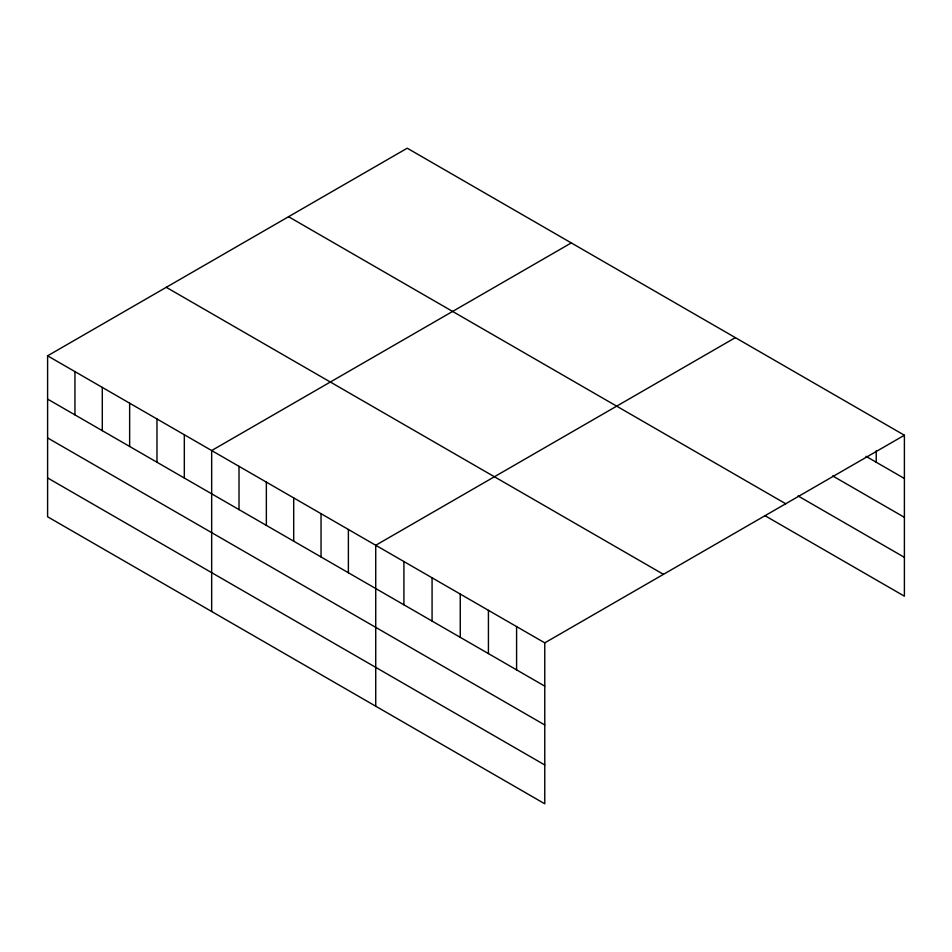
<?xml version="1.0" encoding="UTF-8"?>
<svg xmlns="http://www.w3.org/2000/svg" width="952" height="952" viewBox="0 0 952 952"><rect width="100%" height="100%" fill="white"/><g stroke="black" fill="none" stroke-linecap="round" stroke-linejoin="round"><path stroke-width="1.43" d="M47.6 355.822L544.77 642.862L544.77 803.797L47.6 516.769L47.6 355.822L407.23 148.203L904.4 435.231L904.4 596.178L764.813 515.579M571.295 242.915L211.665 450.546L211.665 611.493M735.361 337.639L375.731 545.27L375.731 706.206M544.77 642.862L904.4 435.231M865.987 456.317L904.4 478.499M832.691 475.929L904.4 517.329M798.109 495.968L904.4 557.337M288.551 216.711L785.721 503.751M166.279 287.314L663.449 574.342M47.6 399.09L544.77 686.13M47.6 437.92L544.77 724.96M47.6 477.928L544.77 764.968M876.233 450.689L876.233 462.232M516.591 626.594L516.591 669.863M488.424 610.339L488.424 653.596M460.256 594.072L460.256 637.328M432.077 577.804L432.077 621.061M403.91 561.537L403.91 604.806M348.384 529.49L348.384 572.747M321.038 513.699L321.038 556.956M293.704 497.908L293.704 541.176M266.358 482.128L266.358 525.385M239.011 466.337L239.011 509.594M184.319 434.767L184.319 478.023M156.973 418.975L156.973 462.244M129.639 403.184L129.639 446.452M102.292 387.404L102.292 430.661M74.946 371.613L74.946 414.882"/></g></svg>
